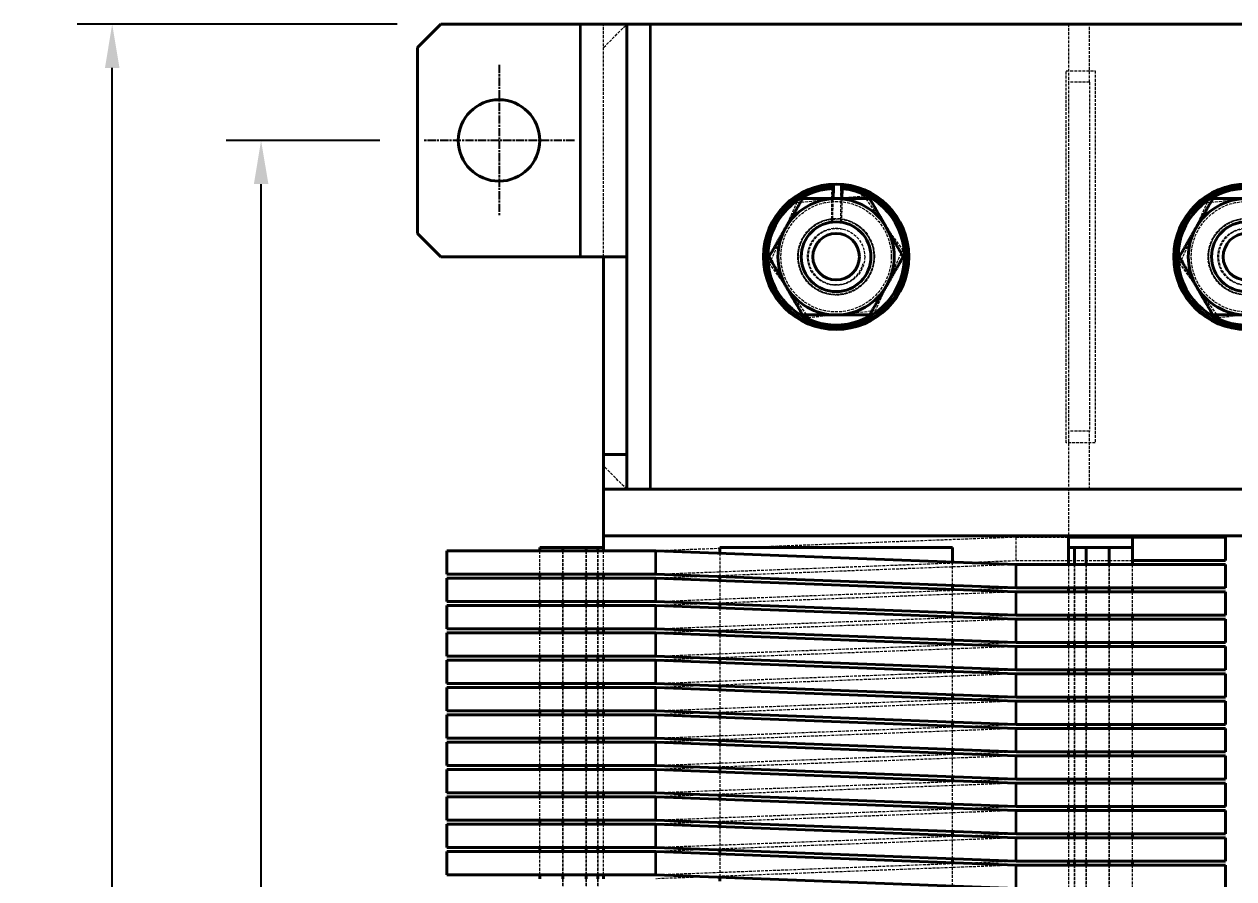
# Model space of a CAD drawing. Header units: millimetres. Extents: x 0 to 630, y 0 to 446.
# Drawn here: x 111 to 215.1, y 209.9 to 283.4 of the extents above; entities that cross this region are included whole.
import ezdxf

# ---------------------------------------------------------------- set-up
doc = ezdxf.new("R2010")
doc.units = ezdxf.units.MM
doc.header["$LTSCALE"] = 1.5
doc.linetypes.add('CHAIN', pattern=[0.7087, 0.4724, -0.0591, 0.1181, -0.0591])
doc.linetypes.add('DASHED', pattern=[0.2067, 0.1654, -0.0413])
for name, color, linetype, lineweight, true_color in [('가려진 것(ISO)', 2, 'DASHED', 18, 0xffff00), ('가려진 좁은 것(ISO)', 2, 'DASHED', 18, 0xffff00), ('가시적인 것(ISO)', 3, 'Continuous', 40, 0x00ff00), ('가시적인 좁은 것(ISO)', 3, 'Continuous', 35, 0x00ff00), ('중심 표식(ISO)', 1, 'Continuous', 25, 0xff0000), ('치수(ISO)', 2, 'Continuous', 25, 0xffff00)]:
    doc.layers.add(name, color=color, linetype=linetype, lineweight=lineweight, true_color=true_color)
doc.styles.add('치수 텍스트_PSTEK_POSCO', font='isocp.shx')
doc.dimstyles.new('치수_PSTEK_POSCO', dxfattribs={"dimscale": 1.5, "dimtxt": 3.5, "dimasz": 2.5, "dimexe": 2, "dimexo": 2.5, "dimgap": 1, "dimtad": 1, "dimrnd": 1e-08, "dimdsep": 46, "dimtxsty": '치수 텍스트_PSTEK_POSCO', "dimcen": 0.09, "dimdle": 10, "dimclrd": 7, "dimclre": 7, "dimclrt": 2, "dimadec": 1, "dimazin": 2, "dimtfac": 1, "dimtmove": 0, "dimatfit": 3, "dimfxl": 1, "dimtolj": 1, "dimlwd": -1, "dimlwe": -1, "dimarcsym": 0})

# ---------------------------------------------------------------- blocks, each defined once
blk = doc.blocks.new('*D26')
at = {"layer": 'Defpoints', "color": 0, "transparency": 16777216}
for p in [(131.38, 273.44), (145.35, 273.44), (145.35, 103.44)]:
    blk.add_point(p, dxfattribs=at)
at = {"layer": '치수(ISO)', "color": 7, "transparency": 16777216}
for p, q in [((141.6, 273.44), (128.38, 273.44)), ((131.38, 107.19), (131.38, 269.69)), ((141.6, 103.44), (128.38, 103.44))]:
    blk.add_line(p, q, dxfattribs=at)
for points in [[(130.76, 269.69), (132.01, 269.69), (131.38, 273.44)], [(130.76, 107.19), (132.01, 107.19), (131.38, 103.44)]]:
    blk.add_solid(points, dxfattribs=at)
at = {"layer": '치수(ISO)', "color": 2, "transparency": 16777216, "insert": (127.26, 184.24), "char_height": 5.25, "attachment_point": 4, "rotation": 90, "style": '치수 텍스트_PSTEK_POSCO'}
blk.add_mtext('\\A1;170', dxfattribs=at)
blk = doc.blocks.new('*D27')
at = {"layer": 'Defpoints', "color": 0, "transparency": 16777216}
for p in [(118.57, 283.44), (146.85, 283.44), (146.85, 93.44)]:
    blk.add_point(p, dxfattribs=at)
at = {"layer": '치수(ISO)', "color": 7, "transparency": 16777216}
for p, q in [((143.1, 283.44), (115.57, 283.44)), ((118.57, 97.19), (118.57, 279.69)), ((143.1, 93.44), (115.57, 93.44))]:
    blk.add_line(p, q, dxfattribs=at)
for points in [[(117.95, 279.69), (119.2, 279.69), (118.57, 283.44)], [(117.95, 97.19), (119.2, 97.19), (118.57, 93.44)]]:
    blk.add_solid(points, dxfattribs=at)
at = {"layer": '치수(ISO)', "color": 2, "transparency": 16777216, "insert": (114.45, 184.23), "char_height": 5.25, "attachment_point": 4, "rotation": 90, "style": '치수 텍스트_PSTEK_POSCO'}
blk.add_mtext('\\A1;190', dxfattribs=at)

msp = doc.modelspace()

# ---------------------------------------------------------------- linework, layer by layer
at = {"layer": '가려진 것(ISO)', "color": 5, "true_color": 0x0000ff}
for p, q in [((160.849, 263.444), (160.849, 283.444)), ((160.849, 281.444), (162.849, 283.444)), ((162.849, 243.444), (160.849, 245.444))]:
    msp.add_line(p, q, dxfattribs=at)
at = {"layer": '가려진 것(ISO)'}
for p, q in [((200.849, 283.444), (200.849, 278.444)), ((202.649, 278.444), (202.649, 283.444)), ((180.478, 269.307), (180.478, 269.532)), ((181.228, 269.532), (181.228, 269.306)), ((177.476, 268.1), (183.196, 268.693)), ((180.476, 266.697), (180.478, 269.307)), ((181.228, 269.306), (181.226, 266.697)), ((183.196, 268.693), (186.569, 264.036)), ((212.776, 268.1), (218.496, 268.693)), ((175.13, 262.851), (177.476, 268.1)), ((180.559, 266.706), (180.605, 268.444)), ((181.355, 268.444), (181.309, 266.686)), ((210.43, 262.851), (212.776, 268.1)), ((186.569, 264.036), (184.222, 258.787)), ((178.503, 258.194), (175.13, 262.851)), ((213.803, 258.194), (210.43, 262.851)), ((184.222, 258.787), (178.503, 258.194)), ((219.522, 258.787), (213.803, 258.194)), ((200.849, 248.444), (200.849, 239.444)), ((202.649, 243.444), (202.649, 248.444)), ((157.349, 236.144), (157.349, 238.144)), ((157.349, 238.144), (157.349, 236.144)), ((159.349, 238.144), (159.349, 236.144)), ((159.349, 236.144), (159.349, 238.144)), ((160.349, 238.144), (160.349, 236.144)), ((160.349, 236.144), (160.349, 238.144)), ((160.849, 236.144), (160.849, 238.144)), ((170.849, 237.935), (170.849, 235.935)), ((190.849, 235.177), (190.849, 237.177)), ((200.849, 236.969), (200.849, 234.969)), ((201.349, 234.969), (201.349, 236.969)), ((201.349, 236.969), (201.349, 234.969)), ((202.349, 234.969), (202.349, 236.969)), ((202.349, 236.969), (202.349, 234.969)), ((204.349, 234.969), (204.349, 236.969)), ((204.349, 236.969), (204.349, 234.969)), ((157.349, 233.794), (157.349, 235.794)), ((157.349, 235.794), (157.349, 233.794)), ((159.349, 235.794), (159.349, 233.794)), ((159.349, 233.794), (159.349, 235.794)), ((160.349, 235.794), (160.349, 233.794)), ((160.349, 233.794), (160.349, 235.794)), ((160.849, 233.794), (160.849, 235.794)), ((170.849, 235.585), (170.849, 233.585)), ((190.849, 232.827), (190.849, 234.827)), ((200.849, 234.619), (200.849, 232.619)), ((201.349, 232.619), (201.349, 234.619)), ((201.349, 234.619), (201.349, 232.619)), ((202.349, 232.619), (202.349, 234.619)), ((202.349, 234.619), (202.349, 232.619)), ((204.349, 232.619), (204.349, 234.619)), ((204.349, 234.619), (204.349, 232.619)), ((157.349, 231.444), (157.349, 233.444)), ((157.349, 233.444), (157.349, 231.444)), ((159.349, 233.444), (159.349, 231.444)), ((159.349, 231.444), (159.349, 233.444)), ((160.349, 233.444), (160.349, 231.444)), ((160.349, 231.444), (160.349, 233.444)), ((160.849, 231.444), (160.849, 233.444)), ((170.849, 233.235), (170.849, 231.235)), ((190.849, 230.477), (190.849, 232.477)), ((200.849, 232.269), (200.849, 230.269)), ((201.349, 230.269), (201.349, 232.269)), ((201.349, 232.269), (201.349, 230.269)), ((202.349, 230.269), (202.349, 232.269)), ((202.349, 232.269), (202.349, 230.269)), ((204.349, 230.269), (204.349, 232.269)), ((204.349, 232.269), (204.349, 230.269)), ((157.349, 229.094), (157.349, 231.094)), ((157.349, 231.094), (157.349, 229.094)), ((159.349, 231.094), (159.349, 229.094)), ((159.349, 229.094), (159.349, 231.094)), ((160.349, 231.094), (160.349, 229.094)), ((160.349, 229.094), (160.349, 231.094)), ((160.849, 229.094), (160.849, 231.094)), ((170.849, 230.885), (170.849, 228.885)), ((190.849, 228.127), (190.849, 230.127)), ((200.849, 229.919), (200.849, 227.919)), ((201.349, 227.919), (201.349, 229.919)), ((201.349, 229.919), (201.349, 227.919)), ((202.349, 227.919), (202.349, 229.919)), ((202.349, 229.919), (202.349, 227.919)), ((204.349, 227.919), (204.349, 229.919)), ((204.349, 229.919), (204.349, 227.919)), ((157.349, 226.744), (157.349, 228.744)), ((157.349, 228.744), (157.349, 226.744)), ((159.349, 228.744), (159.349, 226.744)), ((159.349, 226.744), (159.349, 228.744)), ((160.349, 228.744), (160.349, 226.744)), ((160.349, 226.744), (160.349, 228.744)), ((160.849, 226.744), (160.849, 228.744)), ((170.849, 228.535), (170.849, 226.535)), ((190.849, 225.777), (190.849, 227.777)), ((200.849, 227.569), (200.849, 225.569)), ((201.349, 225.569), (201.349, 227.569)), ((201.349, 227.569), (201.349, 225.569)), ((202.349, 225.569), (202.349, 227.569)), ((202.349, 227.569), (202.349, 225.569)), ((204.349, 225.569), (204.349, 227.569)), ((204.349, 227.569), (204.349, 225.569)), ((157.349, 224.394), (157.349, 226.394)), ((157.349, 226.394), (157.349, 224.394)), ((159.349, 226.394), (159.349, 224.394)), ((159.349, 224.394), (159.349, 226.394)), ((160.349, 226.394), (160.349, 224.394)), ((160.349, 224.394), (160.349, 226.394)), ((160.849, 224.394), (160.849, 226.394)), ((170.849, 226.185), (170.849, 224.185)), ((190.849, 223.427), (190.849, 225.427)), ((200.849, 225.219), (200.849, 223.219)), ((201.349, 223.219), (201.349, 225.219)), ((201.349, 225.219), (201.349, 223.219)), ((202.349, 223.219), (202.349, 225.219)), ((202.349, 225.219), (202.349, 223.219)), ((204.349, 223.219), (204.349, 225.219)), ((204.349, 225.219), (204.349, 223.219)), ((157.349, 222.044), (157.349, 224.044)), ((157.349, 224.044), (157.349, 222.044)), ((159.349, 224.044), (159.349, 222.044)), ((159.349, 222.044), (159.349, 224.044)), ((160.349, 224.044), (160.349, 222.044)), ((160.349, 222.044), (160.349, 224.044)), ((160.849, 222.044), (160.849, 224.044)), ((170.849, 223.835), (170.849, 221.835)), ((190.849, 221.077), (190.849, 223.077)), ((200.849, 222.869), (200.849, 220.869)), ((201.349, 220.869), (201.349, 222.869)), ((201.349, 222.869), (201.349, 220.869)), ((202.349, 220.869), (202.349, 222.869)), ((202.349, 222.869), (202.349, 220.869)), ((204.349, 220.869), (204.349, 222.869)), ((204.349, 222.869), (204.349, 220.869)), ((157.349, 219.694), (157.349, 221.694)), ((157.349, 221.694), (157.349, 219.694)), ((159.349, 221.694), (159.349, 219.694)), ((159.349, 219.694), (159.349, 221.694)), ((160.349, 221.694), (160.349, 219.694)), ((160.349, 219.694), (160.349, 221.694)), ((160.849, 219.694), (160.849, 221.694)), ((170.849, 221.485), (170.849, 219.485)), ((190.849, 218.727), (190.849, 220.727)), ((200.849, 220.519), (200.849, 218.519)), ((201.349, 218.519), (201.349, 220.519)), ((201.349, 220.519), (201.349, 218.519)), ((202.349, 218.519), (202.349, 220.519)), ((202.349, 220.519), (202.349, 218.519)), ((204.349, 218.519), (204.349, 220.519)), ((204.349, 220.519), (204.349, 218.519)), ((157.349, 217.344), (157.349, 219.344)), ((157.349, 219.344), (157.349, 217.344)), ((159.349, 219.344), (159.349, 217.344)), ((159.349, 217.344), (159.349, 219.344)), ((160.349, 219.344), (160.349, 217.344)), ((160.349, 217.344), (160.349, 219.344)), ((160.849, 217.344), (160.849, 219.344)), ((170.849, 219.135), (170.849, 217.135)), ((190.849, 216.377), (190.849, 218.377)), ((200.849, 218.169), (200.849, 216.169)), ((201.349, 216.169), (201.349, 218.169)), ((201.349, 218.169), (201.349, 216.169)), ((202.349, 216.169), (202.349, 218.169)), ((202.349, 218.169), (202.349, 216.169)), ((204.349, 216.169), (204.349, 218.169)), ((204.349, 218.169), (204.349, 216.169)), ((157.349, 214.994), (157.349, 216.994)), ((157.349, 216.994), (157.349, 214.994)), ((159.349, 216.994), (159.349, 214.994)), ((159.349, 214.994), (159.349, 216.994)), ((160.349, 216.994), (160.349, 214.994)), ((160.349, 214.994), (160.349, 216.994)), ((160.849, 214.994), (160.849, 216.994)), ((170.849, 216.785), (170.849, 214.785)), ((190.849, 214.027), (190.849, 216.027)), ((200.849, 215.819), (200.849, 213.819)), ((201.349, 213.819), (201.349, 215.819)), ((201.349, 215.819), (201.349, 213.819)), ((202.349, 213.819), (202.349, 215.819)), ((202.349, 215.819), (202.349, 213.819)), ((204.349, 213.819), (204.349, 215.819)), ((204.349, 215.819), (204.349, 213.819)), ((157.349, 212.644), (157.349, 214.644)), ((157.349, 214.644), (157.349, 212.644)), ((159.349, 214.644), (159.349, 212.644)), ((159.349, 212.644), (159.349, 214.644)), ((160.349, 214.644), (160.349, 212.644)), ((160.349, 212.644), (160.349, 214.644)), ((160.849, 212.644), (160.849, 214.644)), ((170.849, 214.435), (170.849, 212.435)), ((190.849, 211.677), (190.849, 213.677)), ((200.849, 213.469), (200.849, 211.469)), ((201.349, 211.469), (201.349, 213.469)), ((201.349, 213.469), (201.349, 211.469)), ((202.349, 211.469), (202.349, 213.469)), ((202.349, 213.469), (202.349, 211.469)), ((204.349, 211.469), (204.349, 213.469)), ((204.349, 213.469), (204.349, 211.469)), ((157.349, 210.294), (157.349, 212.294)), ((157.349, 212.294), (157.349, 210.294)), ((159.349, 212.294), (159.349, 210.294)), ((159.349, 210.294), (159.349, 212.294)), ((160.349, 212.294), (160.349, 210.294)), ((160.349, 210.294), (160.349, 212.294)), ((160.849, 210.294), (160.849, 212.294)), ((170.849, 212.085), (170.849, 210.085)), ((190.849, 209.327), (190.849, 211.327)), ((200.849, 211.119), (200.849, 209.119)), ((201.349, 209.119), (201.349, 211.119)), ((201.349, 211.119), (201.349, 209.119)), ((202.349, 209.119), (202.349, 211.119)), ((202.349, 211.119), (202.349, 209.119)), ((204.349, 209.119), (204.349, 211.119)), ((204.349, 211.119), (204.349, 209.119)), ((157.349, 207.944), (157.349, 209.944)), ((157.349, 209.944), (157.349, 207.944)), ((159.349, 209.944), (159.349, 207.944)), ((159.349, 207.944), (159.349, 209.944)), ((160.349, 209.944), (160.349, 207.944)), ((160.349, 207.944), (160.349, 209.944))]:
    msp.add_line(p, q, dxfattribs=at)
at = {"layer": '가려진 것(ISO)', "color": 4, "true_color": 0x00ffff}
for p, q in [((200.649, 279.444), (203.149, 279.444)), ((200.649, 247.444), (200.649, 279.444)), ((203.149, 279.444), (203.149, 247.444)), ((200.849, 278.444), (200.849, 248.444)), ((202.649, 278.444), (200.849, 278.444)), ((202.649, 278.444), (202.649, 248.444)), ((202.649, 248.444), (200.849, 248.444)), ((203.149, 247.444), (200.649, 247.444))]:
    msp.add_line(p, q, dxfattribs=at)
at = {"layer": '가려진 것(ISO)', "color": 1, "true_color": 0xff0000}
for p, q in [((196.349, 239.319), (165.349, 238.144)), ((196.349, 239.319), (200.849, 239.319)), ((155.349, 236.144), (155.349, 238.144)), ((165.349, 236.144), (196.349, 237.319)), ((196.349, 237.319), (206.349, 237.319)), ((196.349, 236.969), (165.349, 235.794)), ((206.349, 234.969), (206.349, 236.969)), ((155.349, 233.794), (155.349, 235.794)), ((165.349, 233.794), (196.349, 234.969)), ((196.349, 234.619), (165.349, 233.444)), ((206.349, 232.619), (206.349, 234.619)), ((155.349, 231.444), (155.349, 233.444)), ((165.349, 231.444), (196.349, 232.619)), ((196.349, 232.269), (165.349, 231.094)), ((206.349, 230.269), (206.349, 232.269)), ((155.349, 229.094), (155.349, 231.094)), ((165.349, 229.094), (196.349, 230.269)), ((196.349, 229.919), (165.349, 228.744)), ((206.349, 227.919), (206.349, 229.919)), ((155.349, 226.744), (155.349, 228.744)), ((165.349, 226.744), (196.349, 227.919)), ((196.349, 227.569), (165.349, 226.394)), ((206.349, 225.569), (206.349, 227.569)), ((155.349, 224.394), (155.349, 226.394)), ((165.349, 224.394), (196.349, 225.569)), ((196.349, 225.219), (165.349, 224.044)), ((206.349, 223.219), (206.349, 225.219)), ((155.349, 222.044), (155.349, 224.044)), ((165.349, 222.044), (196.349, 223.219)), ((196.349, 222.869), (165.349, 221.694)), ((206.349, 220.869), (206.349, 222.869)), ((155.349, 219.694), (155.349, 221.694)), ((165.349, 219.694), (196.349, 220.869)), ((196.349, 220.519), (165.349, 219.344)), ((206.349, 218.519), (206.349, 220.519)), ((155.349, 217.344), (155.349, 219.344)), ((165.349, 217.344), (196.349, 218.519)), ((196.349, 218.169), (165.349, 216.994)), ((206.349, 216.169), (206.349, 218.169)), ((155.349, 214.994), (155.349, 216.994)), ((165.349, 214.994), (196.349, 216.169)), ((196.349, 215.819), (165.349, 214.644)), ((206.349, 213.819), (206.349, 215.819)), ((155.349, 212.644), (155.349, 214.644)), ((165.349, 212.644), (196.349, 213.819)), ((196.349, 213.469), (165.349, 212.294)), ((206.349, 211.469), (206.349, 213.469)), ((155.349, 210.294), (155.349, 212.294)), ((165.349, 210.294), (196.349, 211.469)), ((196.349, 211.119), (165.349, 209.944)), ((206.349, 209.119), (206.349, 211.119))]:
    msp.add_line(p, q, dxfattribs=at)
at = {"layer": '가려진 것(ISO)'}
for centre, radius in [((180.849, 263.444), 4.75), ((216.149, 263.444), 4.75), ((180.849, 263.444), 3.3), ((180.849, 263.444), 3.25), ((180.849, 263.444), 3), ((216.149, 263.444), 3.3), ((216.149, 263.444), 3.25), ((216.149, 263.444), 3), ((180.849, 263.444), 2.458), ((216.149, 263.444), 2.458)]:
    msp.add_circle(centre, radius, dxfattribs=at)
for centre, radius, start, end in [((180.849, 263.444), 6.1, 84.97767, 86.44117), ((180.849, 263.444), 5.875, 84.84251, 86.30601), ((180.849, 263.444), 3.275, 95.07718, 81.92717), ((180.849, 263.444), 3.05, 95.56461, 81.43974), ((180.849, 263.444), 3.275, 81.92717, 83.39067), ((180.849, 263.444), 3.05, 81.43974, 82.90324), ((216.149, 263.444), 3.275, 95.07718, 81.92717), ((216.149, 263.444), 3.05, 95.56461, 81.43974), ((180.849, 263.444), 2.401, 75.91441, 345.91441), ((216.149, 263.444), 2.401, 75.91441, 345.91441)]:
    msp.add_arc(centre, radius, start, end, dxfattribs=at)
for points, weights in [([(180.476, 266.471), (180.476, 266.58), (180.476, 266.697)], [1, 1.00064237711, 1]), ([(180.553, 266.479), (180.556, 266.588), (180.559, 266.706)], [1, 1.00064237701, 1]), ([(181.226, 266.697), (181.226, 266.579), (181.226, 266.47)], [1, 1.00064237711, 1]), ([(181.309, 266.686), (181.306, 266.569), (181.303, 266.46)], [1, 1.00064237701, 1])]:
    msp.add_rational_spline(points, weights, degree=2, dxfattribs=at)
at = {"layer": '가려진 좁은 것(ISO)', "color": 1, "true_color": 0xff0000}
msp.add_line((196.349, 237.319), (196.349, 239.319), dxfattribs=at)
at = {"layer": '가시적인 것(ISO)', "color": 5, "true_color": 0x0000ff}
for p, q in [((144.849, 281.444), (146.849, 283.444)), ((146.849, 283.444), (158.849, 283.444)), ((162.849, 283.444), (158.849, 283.444)), ((162.849, 283.444), (162.849, 263.444)), ((162.849, 283.444), (164.849, 283.444)), ((164.849, 283.444), (267.449, 283.444)), ((144.849, 265.444), (144.849, 281.444)), ((146.849, 263.444), (144.849, 265.444)), ((146.849, 263.444), (158.849, 263.444)), ((162.849, 263.444), (158.849, 263.444)), ((160.849, 246.444), (160.849, 263.444)), ((162.849, 263.444), (162.849, 246.444)), ((160.849, 246.444), (160.849, 243.444)), ((162.849, 246.444), (160.849, 246.444)), ((162.849, 243.444), (162.849, 246.444)), ((160.849, 243.444), (162.849, 243.444)), ((162.849, 243.444), (164.849, 243.444)), ((267.449, 243.444), (164.849, 243.444))]:
    msp.add_line(p, q, dxfattribs=at)
at = {"layer": '가시적인 것(ISO)'}
for p, q in [((180.628, 269.314), (180.634, 269.54)), ((180.605, 268.444), (180.628, 269.314)), ((181.377, 269.295), (181.355, 268.444)), ((181.383, 269.52), (181.377, 269.295)), ((160.849, 238.144), (160.849, 239.444)), ((200.849, 239.444), (200.849, 236.969)), ((155.349, 238.144), (155.349, 238.444)), ((155.349, 238.444), (157.349, 238.444)), ((157.349, 238.144), (157.349, 238.444)), ((157.349, 238.444), (159.349, 238.444)), ((157.349, 238.444), (157.349, 238.144)), ((159.349, 238.444), (159.349, 238.144)), ((159.349, 238.144), (159.349, 238.444)), ((159.349, 238.444), (160.349, 238.444)), ((160.349, 238.444), (160.349, 238.144)), ((160.349, 238.144), (160.349, 238.444)), ((160.349, 238.444), (160.849, 238.444)), ((190.849, 238.444), (170.849, 238.444)), ((170.849, 238.444), (170.849, 237.935)), ((190.849, 237.177), (190.849, 238.444)), ((201.349, 238.444), (200.849, 238.444)), ((202.349, 238.444), (201.349, 238.444)), ((201.349, 236.969), (201.349, 238.444)), ((201.349, 238.444), (201.349, 236.969)), ((204.349, 238.444), (202.349, 238.444)), ((202.349, 236.969), (202.349, 238.444)), ((202.349, 238.444), (202.349, 236.969)), ((206.349, 238.444), (204.349, 238.444)), ((204.349, 236.969), (204.349, 238.444)), ((204.349, 238.444), (204.349, 236.969)), ((206.349, 237.319), (206.349, 236.969)), ((155.349, 235.794), (155.349, 236.144)), ((157.349, 235.794), (157.349, 236.144)), ((157.349, 236.144), (157.349, 235.794)), ((159.349, 236.144), (159.349, 235.794)), ((159.349, 235.794), (159.349, 236.144)), ((160.349, 236.144), (160.349, 235.794)), ((160.349, 235.794), (160.349, 236.144)), ((160.849, 235.794), (160.849, 236.144)), ((170.849, 235.935), (170.849, 235.585)), ((190.849, 234.827), (190.849, 235.177)), ((200.849, 234.969), (200.849, 234.619)), ((201.349, 234.619), (201.349, 234.969)), ((201.349, 234.969), (201.349, 234.619)), ((202.349, 234.619), (202.349, 234.969)), ((202.349, 234.969), (202.349, 234.619)), ((204.349, 234.619), (204.349, 234.969)), ((204.349, 234.969), (204.349, 234.619)), ((206.349, 234.969), (206.349, 234.619)), ((155.349, 233.444), (155.349, 233.794)), ((157.349, 233.444), (157.349, 233.794)), ((157.349, 233.794), (157.349, 233.444)), ((159.349, 233.794), (159.349, 233.444)), ((159.349, 233.444), (159.349, 233.794)), ((160.349, 233.794), (160.349, 233.444)), ((160.349, 233.444), (160.349, 233.794)), ((160.849, 233.444), (160.849, 233.794)), ((170.849, 233.585), (170.849, 233.235)), ((190.849, 232.477), (190.849, 232.827)), ((200.849, 232.619), (200.849, 232.269)), ((201.349, 232.269), (201.349, 232.619)), ((201.349, 232.619), (201.349, 232.269)), ((202.349, 232.269), (202.349, 232.619)), ((202.349, 232.619), (202.349, 232.269)), ((204.349, 232.269), (204.349, 232.619)), ((204.349, 232.619), (204.349, 232.269)), ((206.349, 232.619), (206.349, 232.269)), ((155.349, 231.094), (155.349, 231.444)), ((157.349, 231.094), (157.349, 231.444)), ((157.349, 231.444), (157.349, 231.094)), ((159.349, 231.444), (159.349, 231.094)), ((159.349, 231.094), (159.349, 231.444)), ((160.349, 231.444), (160.349, 231.094)), ((160.349, 231.094), (160.349, 231.444)), ((160.849, 231.094), (160.849, 231.444)), ((170.849, 231.235), (170.849, 230.885)), ((190.849, 230.127), (190.849, 230.477)), ((200.849, 230.269), (200.849, 229.919)), ((201.349, 229.919), (201.349, 230.269)), ((201.349, 230.269), (201.349, 229.919)), ((202.349, 229.919), (202.349, 230.269)), ((202.349, 230.269), (202.349, 229.919)), ((204.349, 229.919), (204.349, 230.269)), ((204.349, 230.269), (204.349, 229.919)), ((206.349, 230.269), (206.349, 229.919)), ((155.349, 228.744), (155.349, 229.094)), ((157.349, 228.744), (157.349, 229.094)), ((157.349, 229.094), (157.349, 228.744)), ((159.349, 229.094), (159.349, 228.744)), ((159.349, 228.744), (159.349, 229.094)), ((160.349, 229.094), (160.349, 228.744)), ((160.349, 228.744), (160.349, 229.094)), ((160.849, 228.744), (160.849, 229.094)), ((170.849, 228.885), (170.849, 228.535)), ((190.849, 227.777), (190.849, 228.127)), ((200.849, 227.919), (200.849, 227.569)), ((201.349, 227.569), (201.349, 227.919)), ((201.349, 227.919), (201.349, 227.569)), ((202.349, 227.569), (202.349, 227.919)), ((202.349, 227.919), (202.349, 227.569)), ((204.349, 227.569), (204.349, 227.919)), ((204.349, 227.919), (204.349, 227.569)), ((206.349, 227.919), (206.349, 227.569)), ((155.349, 226.394), (155.349, 226.744)), ((157.349, 226.394), (157.349, 226.744)), ((157.349, 226.744), (157.349, 226.394)), ((159.349, 226.744), (159.349, 226.394)), ((159.349, 226.394), (159.349, 226.744)), ((160.349, 226.744), (160.349, 226.394)), ((160.349, 226.394), (160.349, 226.744)), ((160.849, 226.394), (160.849, 226.744)), ((170.849, 226.535), (170.849, 226.185)), ((190.849, 225.427), (190.849, 225.777)), ((200.849, 225.569), (200.849, 225.219)), ((201.349, 225.219), (201.349, 225.569)), ((201.349, 225.569), (201.349, 225.219)), ((202.349, 225.219), (202.349, 225.569)), ((202.349, 225.569), (202.349, 225.219)), ((204.349, 225.219), (204.349, 225.569)), ((204.349, 225.569), (204.349, 225.219)), ((206.349, 225.569), (206.349, 225.219)), ((155.349, 224.044), (155.349, 224.394)), ((157.349, 224.044), (157.349, 224.394)), ((157.349, 224.394), (157.349, 224.044)), ((159.349, 224.394), (159.349, 224.044)), ((159.349, 224.044), (159.349, 224.394)), ((160.349, 224.394), (160.349, 224.044)), ((160.349, 224.044), (160.349, 224.394)), ((160.849, 224.044), (160.849, 224.394)), ((170.849, 224.185), (170.849, 223.835)), ((190.849, 223.077), (190.849, 223.427)), ((200.849, 223.219), (200.849, 222.869)), ((201.349, 222.869), (201.349, 223.219)), ((201.349, 223.219), (201.349, 222.869)), ((202.349, 222.869), (202.349, 223.219)), ((202.349, 223.219), (202.349, 222.869)), ((204.349, 222.869), (204.349, 223.219)), ((204.349, 223.219), (204.349, 222.869)), ((206.349, 223.219), (206.349, 222.869)), ((155.349, 221.694), (155.349, 222.044)), ((157.349, 221.694), (157.349, 222.044)), ((157.349, 222.044), (157.349, 221.694)), ((159.349, 222.044), (159.349, 221.694)), ((159.349, 221.694), (159.349, 222.044)), ((160.349, 222.044), (160.349, 221.694)), ((160.349, 221.694), (160.349, 222.044)), ((160.849, 221.694), (160.849, 222.044)), ((170.849, 221.835), (170.849, 221.485)), ((190.849, 220.727), (190.849, 221.077)), ((200.849, 220.869), (200.849, 220.519)), ((201.349, 220.519), (201.349, 220.869)), ((201.349, 220.869), (201.349, 220.519)), ((202.349, 220.519), (202.349, 220.869)), ((202.349, 220.869), (202.349, 220.519)), ((204.349, 220.519), (204.349, 220.869)), ((204.349, 220.869), (204.349, 220.519)), ((206.349, 220.869), (206.349, 220.519)), ((155.349, 219.344), (155.349, 219.694)), ((157.349, 219.344), (157.349, 219.694)), ((157.349, 219.694), (157.349, 219.344)), ((159.349, 219.694), (159.349, 219.344)), ((159.349, 219.344), (159.349, 219.694)), ((160.349, 219.694), (160.349, 219.344)), ((160.349, 219.344), (160.349, 219.694)), ((160.849, 219.344), (160.849, 219.694)), ((170.849, 219.485), (170.849, 219.135)), ((190.849, 218.377), (190.849, 218.727)), ((200.849, 218.519), (200.849, 218.169)), ((201.349, 218.169), (201.349, 218.519)), ((201.349, 218.519), (201.349, 218.169)), ((202.349, 218.169), (202.349, 218.519)), ((202.349, 218.519), (202.349, 218.169)), ((204.349, 218.169), (204.349, 218.519)), ((204.349, 218.519), (204.349, 218.169)), ((206.349, 218.519), (206.349, 218.169)), ((155.349, 216.994), (155.349, 217.344)), ((157.349, 216.994), (157.349, 217.344)), ((157.349, 217.344), (157.349, 216.994)), ((159.349, 217.344), (159.349, 216.994)), ((159.349, 216.994), (159.349, 217.344)), ((160.349, 217.344), (160.349, 216.994)), ((160.349, 216.994), (160.349, 217.344)), ((160.849, 216.994), (160.849, 217.344)), ((170.849, 217.135), (170.849, 216.785)), ((190.849, 216.027), (190.849, 216.377)), ((200.849, 216.169), (200.849, 215.819)), ((201.349, 215.819), (201.349, 216.169)), ((201.349, 216.169), (201.349, 215.819)), ((202.349, 215.819), (202.349, 216.169)), ((202.349, 216.169), (202.349, 215.819)), ((204.349, 215.819), (204.349, 216.169)), ((204.349, 216.169), (204.349, 215.819)), ((206.349, 216.169), (206.349, 215.819)), ((155.349, 214.644), (155.349, 214.994)), ((157.349, 214.644), (157.349, 214.994)), ((157.349, 214.994), (157.349, 214.644)), ((159.349, 214.994), (159.349, 214.644)), ((159.349, 214.644), (159.349, 214.994)), ((160.349, 214.994), (160.349, 214.644)), ((160.349, 214.644), (160.349, 214.994)), ((160.849, 214.644), (160.849, 214.994)), ((170.849, 214.785), (170.849, 214.435)), ((190.849, 213.677), (190.849, 214.027)), ((200.849, 213.819), (200.849, 213.469)), ((201.349, 213.469), (201.349, 213.819)), ((201.349, 213.819), (201.349, 213.469)), ((202.349, 213.469), (202.349, 213.819)), ((202.349, 213.819), (202.349, 213.469)), ((204.349, 213.469), (204.349, 213.819)), ((204.349, 213.819), (204.349, 213.469)), ((206.349, 213.819), (206.349, 213.469)), ((155.349, 212.294), (155.349, 212.644)), ((157.349, 212.294), (157.349, 212.644)), ((157.349, 212.644), (157.349, 212.294)), ((159.349, 212.644), (159.349, 212.294)), ((159.349, 212.294), (159.349, 212.644)), ((160.349, 212.644), (160.349, 212.294)), ((160.349, 212.294), (160.349, 212.644)), ((160.849, 212.294), (160.849, 212.644)), ((170.849, 212.435), (170.849, 212.085)), ((190.849, 211.327), (190.849, 211.677)), ((200.849, 211.469), (200.849, 211.119)), ((201.349, 211.119), (201.349, 211.469)), ((201.349, 211.469), (201.349, 211.119)), ((202.349, 211.119), (202.349, 211.469)), ((202.349, 211.469), (202.349, 211.119)), ((204.349, 211.119), (204.349, 211.469)), ((204.349, 211.469), (204.349, 211.119)), ((206.349, 211.469), (206.349, 211.119)), ((155.349, 209.944), (155.349, 210.294)), ((157.349, 209.944), (157.349, 210.294)), ((157.349, 210.294), (157.349, 209.944)), ((159.349, 210.294), (159.349, 209.944)), ((159.349, 209.944), (159.349, 210.294)), ((160.349, 210.294), (160.349, 209.944)), ((160.349, 209.944), (160.349, 210.294)), ((160.849, 209.944), (160.849, 210.294)), ((170.849, 210.085), (170.849, 209.735))]:
    msp.add_line(p, q, dxfattribs=at)
at = {"layer": '가시적인 것(ISO)', "color": 4, "true_color": 0x00ffff}
for p, q in [((160.849, 243.444), (160.849, 239.444)), ((160.849, 239.444), (271.449, 239.444))]:
    msp.add_line(p, q, dxfattribs=at)
at = {"layer": '가시적인 것(ISO)', "color": 1, "true_color": 0xff0000}
for p, q in [((200.849, 239.319), (206.349, 239.319)), ((214.349, 239.319), (206.349, 239.319)), ((206.349, 239.319), (206.349, 237.319)), ((214.349, 237.319), (214.349, 239.319)), ((147.349, 236.144), (147.349, 238.144)), ((147.349, 238.144), (165.349, 238.144)), ((196.349, 236.969), (165.349, 238.144)), ((206.349, 237.319), (214.349, 237.319)), ((196.349, 236.969), (214.349, 236.969)), ((214.349, 234.969), (214.349, 236.969)), ((165.349, 236.144), (147.349, 236.144)), ((147.349, 233.794), (147.349, 235.794)), ((147.349, 235.794), (165.349, 235.794)), ((165.349, 236.144), (196.349, 234.969)), ((196.349, 234.619), (165.349, 235.794)), ((214.349, 234.969), (196.349, 234.969)), ((196.349, 234.619), (214.349, 234.619)), ((214.349, 232.619), (214.349, 234.619)), ((165.349, 233.794), (147.349, 233.794)), ((147.349, 231.444), (147.349, 233.444)), ((147.349, 233.444), (165.349, 233.444)), ((165.349, 233.794), (196.349, 232.619)), ((196.349, 232.269), (165.349, 233.444)), ((214.349, 232.619), (196.349, 232.619)), ((196.349, 232.269), (214.349, 232.269)), ((214.349, 230.269), (214.349, 232.269)), ((165.349, 231.444), (147.349, 231.444)), ((147.349, 229.094), (147.349, 231.094)), ((147.349, 231.094), (165.349, 231.094)), ((165.349, 231.444), (196.349, 230.269)), ((196.349, 229.919), (165.349, 231.094)), ((214.349, 230.269), (196.349, 230.269)), ((165.349, 229.094), (147.349, 229.094)), ((165.349, 229.094), (196.349, 227.919)), ((196.349, 229.919), (214.349, 229.919)), ((214.349, 227.919), (214.349, 229.919)), ((147.349, 226.744), (147.349, 228.744)), ((147.349, 228.744), (165.349, 228.744)), ((196.349, 227.569), (165.349, 228.744)), ((214.349, 227.919), (196.349, 227.919)), ((196.349, 227.569), (214.349, 227.569)), ((214.349, 225.569), (214.349, 227.569)), ((165.349, 226.744), (147.349, 226.744)), ((147.349, 224.394), (147.349, 226.394)), ((147.349, 226.394), (165.349, 226.394)), ((165.349, 226.744), (196.349, 225.569)), ((196.349, 225.219), (165.349, 226.394)), ((214.349, 225.569), (196.349, 225.569)), ((196.349, 225.219), (214.349, 225.219)), ((214.349, 223.219), (214.349, 225.219)), ((165.349, 224.394), (147.349, 224.394)), ((147.349, 222.044), (147.349, 224.044)), ((147.349, 224.044), (165.349, 224.044)), ((165.349, 224.394), (196.349, 223.219)), ((196.349, 222.869), (165.349, 224.044)), ((214.349, 223.219), (196.349, 223.219)), ((196.349, 222.869), (214.349, 222.869)), ((214.349, 220.869), (214.349, 222.869)), ((165.349, 222.044), (147.349, 222.044)), ((147.349, 219.694), (147.349, 221.694)), ((147.349, 221.694), (165.349, 221.694)), ((165.349, 222.044), (196.349, 220.869)), ((196.349, 220.519), (165.349, 221.694)), ((214.349, 220.869), (196.349, 220.869)), ((165.349, 219.694), (147.349, 219.694)), ((165.349, 219.694), (196.349, 218.519)), ((196.349, 220.519), (214.349, 220.519)), ((214.349, 218.519), (214.349, 220.519)), ((147.349, 217.344), (147.349, 219.344)), ((147.349, 219.344), (165.349, 219.344)), ((196.349, 218.169), (165.349, 219.344)), ((214.349, 218.519), (196.349, 218.519)), ((196.349, 218.169), (214.349, 218.169)), ((214.349, 216.169), (214.349, 218.169)), ((165.349, 217.344), (147.349, 217.344)), ((147.349, 214.994), (147.349, 216.994)), ((147.349, 216.994), (165.349, 216.994)), ((165.349, 217.344), (196.349, 216.169)), ((196.349, 215.819), (165.349, 216.994)), ((214.349, 216.169), (196.349, 216.169)), ((196.349, 215.819), (214.349, 215.819)), ((214.349, 213.819), (214.349, 215.819)), ((165.349, 214.994), (147.349, 214.994)), ((147.349, 212.644), (147.349, 214.644)), ((147.349, 214.644), (165.349, 214.644)), ((165.349, 214.994), (196.349, 213.819)), ((196.349, 213.469), (165.349, 214.644)), ((214.349, 213.819), (196.349, 213.819)), ((196.349, 213.469), (214.349, 213.469)), ((214.349, 211.469), (214.349, 213.469)), ((165.349, 212.644), (147.349, 212.644)), ((147.349, 210.294), (147.349, 212.294)), ((147.349, 212.294), (165.349, 212.294)), ((165.349, 212.644), (196.349, 211.469)), ((196.349, 211.119), (165.349, 212.294)), ((214.349, 211.469), (196.349, 211.469)), ((165.349, 210.294), (147.349, 210.294)), ((165.349, 210.294), (196.349, 209.119)), ((196.349, 211.119), (214.349, 211.119)), ((214.349, 209.119), (214.349, 211.119))]:
    msp.add_line(p, q, dxfattribs=at)
at = {"layer": '가시적인 것(ISO)', "color": 5, "true_color": 0x0000ff}
msp.add_circle((151.849, 273.444), 3.5, dxfattribs=at)
at = {"layer": '가시적인 것(ISO)'}
for centre, radius in [((180.849, 263.444), 6.25), ((216.149, 263.444), 6.25), ((180.849, 263.444), 3), ((216.149, 263.444), 3), ((180.849, 263.444), 2), ((216.149, 263.444), 2)]:
    msp.add_circle(centre, radius, dxfattribs=at)
for centre, radius, start, end in [((180.849, 263.444), 6.1, 92.02668, 84.97767), ((216.149, 263.444), 6.1, 92.02668, 84.97767), ((180.849, 263.444), 5.875, 92.16184, 84.84251), ((216.149, 263.444), 5.875, 92.16184, 84.84251), ((180.849, 263.444), 5, 90, 150), ((180.849, 263.444), 5, 30, 90), ((216.149, 263.444), 5, 90, 150), ((180.849, 263.444), 5, 150, 210), ((180.849, 263.444), 5, 330, 30), ((216.149, 263.444), 5, 150, 210), ((180.849, 263.444), 5, 210, 270), ((180.849, 263.444), 5, 270, 330), ((216.149, 263.444), 5, 210, 270)]:
    msp.add_arc(centre, radius, start, end, dxfattribs=at)
for points in [[(176.519, 265.944), (177.189, 267.104), (177.962, 268.444)], [(177.962, 268.444), (179.51, 268.444), (180.849, 268.444)], [(180.849, 268.444), (182.189, 268.444), (183.736, 268.444)], [(183.736, 268.444), (184.51, 267.104), (185.179, 265.944)], [(211.819, 265.944), (212.489, 267.104), (213.262, 268.444)], [(213.262, 268.444), (214.81, 268.444), (216.149, 268.444)], [(175.076, 263.444), (175.849, 264.783), (176.519, 265.944)], [(185.179, 265.944), (185.849, 264.783), (186.623, 263.444)], [(210.376, 263.444), (211.149, 264.783), (211.819, 265.944)], [(176.519, 260.944), (175.849, 262.104), (175.076, 263.444)], [(186.623, 263.444), (185.849, 262.104), (185.179, 260.944)], [(211.819, 260.944), (211.149, 262.104), (210.376, 263.444)], [(177.962, 258.444), (177.189, 259.783), (176.519, 260.944)], [(185.179, 260.944), (184.51, 259.783), (183.736, 258.444)], [(213.262, 258.444), (212.489, 259.783), (211.819, 260.944)], [(180.849, 258.444), (179.51, 258.444), (177.962, 258.444)], [(183.736, 258.444), (182.189, 258.444), (180.849, 258.444)], [(216.149, 258.444), (214.81, 258.444), (213.262, 258.444)]]:
    msp.add_rational_spline(points, [1, 1.0379548493, 1], degree=2, dxfattribs=at)
at = {"layer": '가시적인 좁은 것(ISO)', "color": 5, "true_color": 0x0000ff}
for p, q in [((158.849, 263.444), (158.849, 283.444)), ((164.849, 283.444), (164.849, 243.444))]:
    msp.add_line(p, q, dxfattribs=at)
at = {"layer": '가시적인 좁은 것(ISO)', "color": 1, "true_color": 0xff0000}
for p, q in [((165.349, 236.144), (165.349, 238.144)), ((196.349, 234.969), (196.349, 236.969)), ((165.349, 233.794), (165.349, 235.794)), ((196.349, 232.619), (196.349, 234.619)), ((165.349, 231.444), (165.349, 233.444)), ((196.349, 230.269), (196.349, 232.269)), ((165.349, 229.094), (165.349, 231.094)), ((196.349, 227.919), (196.349, 229.919)), ((165.349, 226.744), (165.349, 228.744)), ((196.349, 225.569), (196.349, 227.569)), ((165.349, 224.394), (165.349, 226.394)), ((196.349, 223.219), (196.349, 225.219)), ((165.349, 222.044), (165.349, 224.044)), ((196.349, 220.869), (196.349, 222.869)), ((165.349, 219.694), (165.349, 221.694)), ((196.349, 218.519), (196.349, 220.519)), ((165.349, 217.344), (165.349, 219.344)), ((196.349, 216.169), (196.349, 218.169)), ((165.349, 214.994), (165.349, 216.994)), ((196.349, 213.819), (196.349, 215.819)), ((165.349, 212.644), (165.349, 214.644)), ((196.349, 211.469), (196.349, 213.469)), ((165.349, 210.294), (165.349, 212.294)), ((196.349, 209.119), (196.349, 211.119))]:
    msp.add_line(p, q, dxfattribs=at)
at = {"layer": '중심 표식(ISO)', "linetype": 'CHAIN'}
for p, q in [((151.849, 279.944), (151.849, 266.944)), ((158.349, 273.444), (145.349, 273.444))]:
    msp.add_line(p, q, dxfattribs=at)

# ---------------------------------------------------------------- dimensions: what is measured, and where the dimension line sits
at = {"layer": '치수(ISO)', "color": 7}
for base, p1, p2, picture, middle in [((118.571, 283.444), (146.849, 93.444), (146.849, 283.444), '*D27', (118.571, 188.444)), ((131.381, 273.444), (145.349, 103.444), (145.349, 273.444), '*D26', (131.381, 188.444))]:
    dim = msp.add_linear_dim(base=base, p1=p1, p2=p2, angle=90, dimstyle='치수_PSTEK_POSCO', override={"dimdec": 2, "dimtp": 0, "dimtm": 0, "dimtdec": 2, "dimtofl": 0, "dimatfit": 1}, dxfattribs=at)
    dim.commit()
    dim.dimension.update_dxf_attribs({"geometry": picture, "text_midpoint": middle, "dimtype": 160})

doc.saveas('drawing.dxf')
